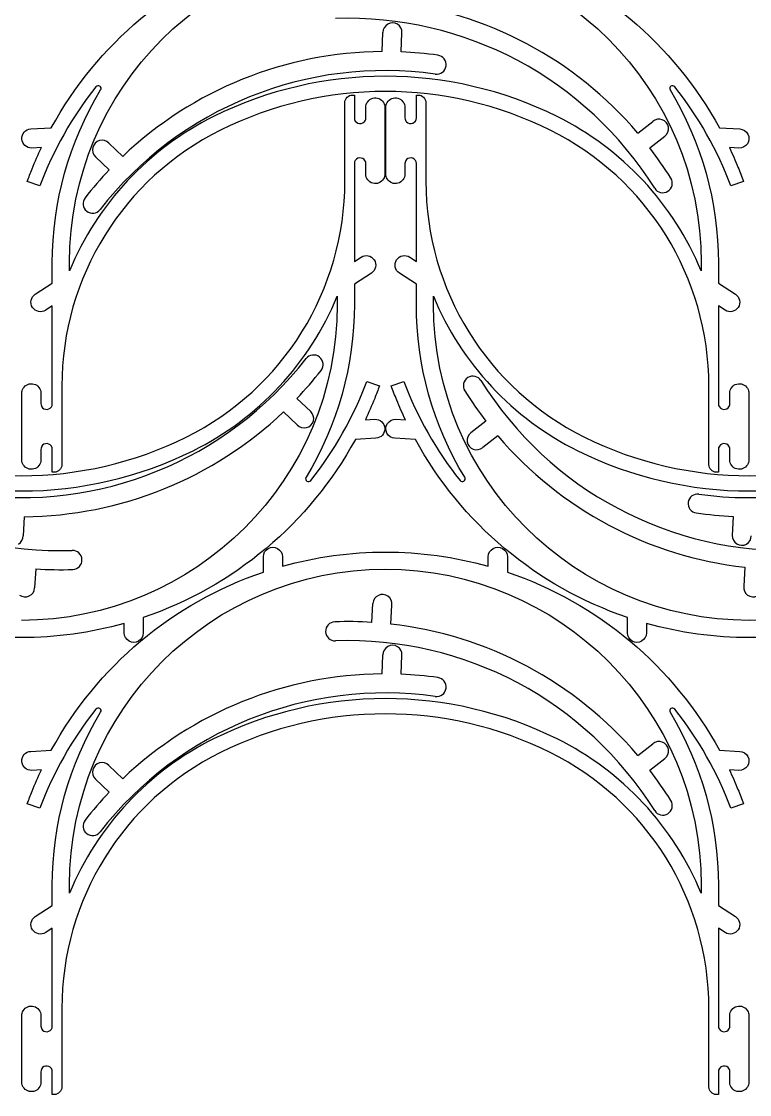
# Model space of a CAD drawing. Extents: x 5 to 3258, y 1 to 2262.
# Drawn here: x 1632 to 2174, y 1 to 800 of the extents above; entities that cross this region are included whole.
import ezdxf

# ---------------------------------------------------------------- set-up
doc = ezdxf.new("R2010")
doc.units = 0
doc.layers.add('Capa_1', color=7, linetype='CONTINUOUS')

msp = doc.modelspace()

# ---------------------------------------------------------------- linework, layer by layer
at = {"layer": 'Capa_1', "color": 7}
for points in [[(1900.12887, 777.524267), (1900.729283, 791.684768)], [(1914.304393, 777.278115), (1914.904805, 791.438616)], [(1878.084757, 745.1028), (1879.502083, 745.1028), (1879.502083, 735.181512)], [(1925.66812, 728.094898), (1925.66812, 735.181512), (1925.66812, 745.1028)], [(1872.415468, 680.882031), (1872.415468, 735.181512)], [(1932.754734, 739.43348), (1932.754734, 735.181512)], [(1638.552465, 719.847323), (1653.805258, 720.65344)], [(2090.545291, 716.843515), (2101.778803, 725.485766)], [(2099.468578, 705.826211), (2110.702089, 714.468463)], [(1646.377236, 706.067799), (1639.300499, 705.693852)], [(1706.950103, 699.474979), (1696.681492, 709.24411)], [(2165.860655, 705.694221), (2158.783934, 706.068196)], [(1696.92408, 689.450768), (1686.655471, 699.219899)], [(1879.502083, 694.079178), (1879.502083, 621.273827)], [(1645.229551, 677.491396), (1635.895575, 680.854164)], [(2169.265575, 680.854533), (2159.931597, 677.491764)], [(1920.722173, 624.488315), (1920.722372, 624.488712)], [(1920.722372, 624.488712), (1925.66812, 621.273827)], [(2137.856056, 620.209244), (2137.856056, 614.128844)], [(2150.611962, 620.208479), (2150.611962, 605.01115), (2150.613464, 605.036662), (2163.28246, 596.801364)], [(1892.172373, 612.60548), (1879.503367, 604.370183), (1879.501867, 604.395695)], [(1925.66812, 589.197997), (1925.66812, 604.395326), (1925.666617, 604.369814), (1912.997622, 612.605112)], [(1641.878685, 596.800996), (1654.547691, 605.036293), (1654.549191, 605.010781)], [(1938.424025, 589.197232), (1938.424025, 595.277632)], [(1654.548976, 515.327298), (1654.548976, 588.132649)], [(2155.55771, 584.917764), (2150.611962, 588.132649)], [(2155.557908, 584.918161), (2155.55771, 584.917764)], [(1661.63559, 528.524444), (1661.63559, 474.224964)], [(1888.821507, 531.91508), (1898.155483, 528.552312)], [(1907.014507, 528.551943), (1916.348485, 531.914712)], [(1836.717909, 519.251215), (1846.986518, 509.482084)], [(1826.691886, 509.227004), (1836.960497, 499.457874)], [(1887.673822, 503.338677), (1894.750559, 503.712624)], [(1910.419427, 503.712255), (1917.496148, 503.33828)], [(1977.468459, 502.319171), (1966.234948, 493.67692)], [(1986.391746, 491.301867), (1975.158235, 482.659616)], [(2150.611962, 481.311578), (2150.611962, 474.224964), (2150.611962, 464.303676), (2149.194639, 464.303676)], [(1655.966301, 464.303676), (1654.548976, 464.303676), (1654.548976, 474.224964)], [(2143.525348, 469.972996), (2143.525348, 474.224964)], [(1633.513119, 431.177716), (1632.912706, 417.017215)], [(2161.56662, 431.423868), (2160.966207, 417.263367)], [(1811.724567, 389.875377), (1811.724567, 401.347925)], [(1993.436812, 401.347925), (1993.436812, 389.875377)], [(1642.248459, 392.250521), (1641.365405, 378.104834)], [(2170.353887, 393.487462), (2169.470836, 379.341773)], [(1892.459555, 352.485768), (1893.34261, 366.631455)], [(1906.58315, 351.248827), (1907.466202, 365.394516)], [(1722.326491, 356.122006), (1722.326491, 344.649458)], [(2082.843269, 344.649458), (2082.843269, 356.122006)], [(1900.12887, 314.115174), (1900.729283, 328.275676)], [(1914.304393, 313.869022), (1914.904805, 328.029523)], [(1638.552465, 256.43823), (1653.805258, 257.244347)], [(2090.545291, 253.434422), (2101.778803, 262.076674)], [(2099.468578, 242.417118), (2110.702089, 251.05937)], [(1646.377236, 242.658706), (1639.300499, 242.284759)], [(1706.950103, 236.065886), (1696.681492, 245.835017)], [(2165.860655, 242.285128), (2158.783934, 242.659103)], [(1696.92408, 226.041675), (1686.655471, 235.810806)], [(1645.229551, 214.082303), (1635.895575, 217.445071)], [(2169.265575, 217.44544), (2159.931597, 214.082671)], [(2137.856056, 156.800151), (2137.856056, 150.719751)], [(2150.611962, 156.799386), (2150.611962, 141.602057), (2150.613464, 141.627569), (2163.28246, 133.392271)], [(1641.878685, 133.391903), (1654.547691, 141.6272), (1654.549191, 141.601689)], [(1654.548976, 51.918205), (1654.548976, 124.723556)], [(2155.55771, 121.508671), (2150.611962, 124.723556)], [(2155.557908, 121.509068), (2155.55771, 121.508671)], [(1661.63559, 65.115352), (1661.63559, 10.815871)], [(2150.611962, 17.902485), (2150.611962, 10.815871), (2150.611962, 0.894583), (2149.194639, 0.894583)], [(1655.966301, 0.894583), (1654.548976, 0.894583), (1654.548976, 10.815871)], [(2143.525348, 6.563903), (2143.525348, 10.815871)]]:
    msp.add_lwpolyline(points, dxfattribs=at)
for points in [[(2030.454479, 729.128662)], [(2045.825603, 480.277814)], [(2030.454479, 265.719569)]]:
    msp.add_lwpolyline(points, close=True, dxfattribs=at)
for points in [[(1667.304884, 620.209244), (1667.329584, 750.130895), (1772.658817, 855.440105), (1902.58047, 855.440105)], [(1902.58047, 855.440105), (2032.502123, 855.440105), (2137.831356, 750.130895), (2137.856056, 620.209244)], [(1653.805258, 720.65344), (1687.92554, 783.123167), (1744.299452, 830.469688), (1811.724567, 853.28447)], [(1993.436812, 853.28447), (2060.861778, 830.469727), (2117.235589, 783.123351), (2151.355886, 720.653808)], [(2090.545291, 716.843515), (2043.864883, 771.618978), (1978.097421, 806.588158), (1906.58315, 814.65792)], [(2103.170354, 675.683648), (2052.187602, 757.273103), (1961.550141, 805.465896), (1865.400224, 802.108268)], [(1911.522299, 797.786938), (1909.32552, 799.131684), (1906.572298, 799.179492), (1904.330155, 797.911827)], [(1904.330155, 797.911827), (1902.088012, 796.644161), (1900.709564, 794.260383), (1900.729283, 791.684768)], [(1914.904805, 791.438616), (1915.013935, 794.011994), (1913.719079, 796.442193), (1911.522299, 797.786938)], [(1900.12887, 777.524267), (1828.162843, 776.973989), (1759.100386, 749.070946), (1706.950103, 699.474979)], [(1941.746898, 774.77393), (1932.645403, 776.053057), (1923.487082, 776.888773), (1914.304393, 777.278115)], [(1939.774391, 760.738574), (1844.502161, 774.128211), (1749.323703, 735.673618), (1690.09182, 659.860267)], [(2030.454479, 729.128662), (1949.890445, 769.099614), (1855.270493, 769.099614), (1774.706459, 729.128662)], [(1947.776935, 766.770193), (1948.321551, 770.645407), (1945.622005, 774.228546), (1941.746898, 774.77393)], [(1939.774391, 760.738574), (1943.649713, 760.194723), (1947.232318, 762.894978), (1947.776935, 766.770193)], [(1687.065508, 751.325893), (1669.384409, 729.026946), (1655.271135, 704.119029), (1645.229551, 677.491396)], [(1689.945871, 751.750214), (1689.024327, 752.391518), (1687.76297, 752.205701), (1687.065508, 751.325893)], [(1690.548786, 748.901874), (1691.131442, 749.861576), (1690.867416, 751.108909), (1689.945871, 751.750214)], [(2025.415102, 718.971503), (1948.026007, 757.367243), (1857.134922, 757.367243), (1779.745827, 718.971503)], [(2115.215296, 751.750606), (2114.293746, 751.109309), (2114.02971, 749.861978), (2114.612359, 748.902271)], [(2118.095656, 751.326262), (2117.398202, 752.206076), (2116.136846, 752.391903), (2115.215296, 751.750606)], [(2159.931597, 677.491764), (2149.890017, 704.119397), (2135.776749, 729.027313), (2118.095656, 751.326262)], [(1654.549191, 620.208111), (1654.549199, 665.591673), (1667.001036, 710.105338), (1690.548786, 748.901874)], [(1872.415468, 739.43348), (1872.415461, 740.937074), (1873.012756, 742.379088), (1874.075954, 743.442292)], [(1874.075954, 743.442292), (1875.139153, 744.505497), (1876.581163, 745.102799), (1878.084757, 745.1028)], [(1893.214771, 742.723409), (1896.291311, 743.568877), (1899.553501, 742.254142), (1901.184006, 739.511632)], [(1903.986198, 739.511632), (1905.616704, 742.25414), (1908.878893, 743.568873), (1911.955431, 742.723406)], [(1925.66812, 745.1028), (1925.66812, 745.1028), (1927.085443, 745.1028), (1927.085443, 745.1028)], [(1927.085443, 745.1028), (1928.589037, 745.1028), (1930.031048, 744.505498), (1931.094247, 743.442293)], [(1931.094247, 743.442293), (1932.157446, 742.379089), (1932.754741, 740.937075), (1932.754734, 739.43348)], [(2114.612359, 748.902271), (2138.160116, 710.105727), (2150.611957, 665.592052), (2150.611962, 620.208479)], [(1872.415468, 735.181512), (1872.415468, 735.181512), (1872.415468, 739.43348), (1872.415468, 739.43348)], [(1879.502083, 735.181512), (1879.502083, 735.181512), (1879.502083, 728.094898), (1879.502083, 728.094898)], [(1888.00602, 735.890173), (1888.00604, 739.08077), (1890.138232, 741.877942), (1893.214771, 742.723409)], [(1888.00602, 728.094898), (1888.00602, 728.094898), (1888.00602, 735.890173), (1888.00602, 735.890173)], [(1901.184006, 739.511632), (1901.835417, 738.415957), (1902.17924, 737.164865), (1902.179248, 735.890173)], [(1902.179248, 735.890173), (1902.179248, 735.890173), (1902.179248, 686.283902), (1902.179248, 686.283902)], [(1902.990954, 735.890173), (1902.990963, 737.164866), (1903.334786, 738.415957), (1903.986198, 739.511632)], [(1902.990954, 686.283902), (1902.990954, 686.283902), (1902.990954, 735.890173), (1902.990954, 735.890173)], [(1911.955431, 742.723406), (1915.031969, 741.877939), (1917.164161, 739.080769), (1917.164183, 735.890173)], [(1917.164183, 735.890173), (1917.164183, 735.890173), (1917.164183, 728.094898), (1917.164183, 728.094898)], [(1932.754734, 735.181512), (1932.754734, 735.181512), (1932.754734, 680.882032), (1932.754734, 680.882031)], [(1774.706459, 729.128662), (1726.17345, 705.049541), (1688.015509, 664.192075), (1667.304884, 614.128844)], [(1879.502083, 728.094898), (1879.502084, 726.375138), (1880.538042, 724.824718), (1882.126893, 724.166595)], [(1886.760644, 725.088302), (1887.558043, 725.8857), (1888.006019, 726.967205), (1888.00602, 728.094898)], [(1917.164183, 728.094898), (1917.164183, 726.967206), (1917.612157, 725.885701), (1918.409556, 725.088302)], [(1923.043309, 724.166591), (1924.632161, 724.824715), (1925.66812, 726.375137), (1925.66812, 728.094898)], [(2137.856056, 614.128844), (2117.145431, 664.192075), (2078.987489, 705.049542), (2030.454479, 729.128662)], [(2108.863602, 726.730014), (2106.451292, 727.632756), (2103.739163, 727.156445), (2101.778803, 725.485766)], [(1631.854932, 712.396844), (1631.648475, 716.303193), (1634.646269, 719.638003), (1638.552465, 719.847323)], [(1882.126893, 724.166595), (1883.715743, 723.508471), (1885.544589, 723.87225), (1886.760644, 725.088302)], [(1918.409556, 725.088302), (1919.62561, 723.872248), (1921.454458, 723.508468), (1923.043309, 724.166591)], [(2113.390953, 721.140235), (2113.009026, 723.687452), (2111.275912, 725.827273), (2108.863602, 726.730014)], [(2110.702089, 714.468463), (2112.743558, 716.039), (2113.772881, 718.593019), (2113.390953, 721.140235)], [(2151.355886, 720.653808), (2151.355886, 720.653808), (2166.60869, 719.84772), (2166.60869, 719.84772)], [(2166.60869, 719.84772), (2169.136969, 719.714096), (2171.401908, 718.241802), (2172.550326, 715.985437)], [(1639.300499, 705.693852), (1635.394001, 705.490259), (1632.061389, 708.490496), (1631.854932, 712.396844)], [(1779.745827, 718.971503), (1707.397518, 683.07669), (1661.63558, 609.287774), (1661.63559, 528.524444)], [(1689.765524, 711.222188), (1687.27204, 710.576552), (1685.324727, 708.629591), (1684.678642, 706.136224)], [(1696.681492, 709.24411), (1694.906514, 711.110594), (1692.259008, 711.867823), (1689.765524, 711.222188)], [(2143.525348, 528.524445), (2143.525355, 609.287776), (2097.763414, 683.076692), (2025.415102, 718.971503)], [(2172.550326, 715.985437), (2173.698744, 713.729071), (2173.556169, 711.031429), (2172.176308, 708.908687)], [(1639.421737, 690.129323), (1641.576687, 695.512033), (1643.896278, 700.827359), (1646.377236, 706.067799)], [(1684.678642, 706.136224), (1684.032556, 703.642856), (1684.789307, 700.995214), (1686.655471, 699.219899)], [(2115.189963, 683.194372), (2110.319503, 690.988729), (2105.072844, 698.541598), (2099.468578, 705.826211)], [(2158.783934, 706.068196), (2161.062543, 701.255133), (2163.205072, 696.378816), (2165.20897, 691.445052)], [(2172.176308, 708.908687), (2170.796448, 706.785945), (2168.388934, 705.560597), (2165.860655, 705.694221)], [(1882.126932, 698.007412), (1880.538089, 697.349311), (1879.502118, 695.798922), (1879.502083, 694.079178)], [(1886.760644, 697.085688), (1885.5446, 698.30173), (1883.715774, 698.665514), (1882.126932, 698.007412)], [(1888.00602, 694.079178), (1888.005996, 695.206841), (1887.558023, 696.288311), (1886.760644, 697.085688)], [(1918.409556, 697.085688), (1917.612178, 696.28831), (1917.164205, 695.206841), (1917.164183, 694.079178)], [(1923.04327, 698.007415), (1921.454426, 698.665517), (1919.625599, 698.301732), (1918.409556, 697.085688)], [(1925.66812, 694.079178), (1925.668085, 695.798923), (1924.632114, 697.349313), (1923.04327, 698.007415)], [(1635.895575, 680.854164), (1637.016754, 683.966221), (1638.192322, 687.058414), (1639.421737, 690.129323)], [(1696.92408, 689.450768), (1690.589063, 682.791865), (1684.581653, 675.828796), (1678.923139, 668.586238)], [(1888.00602, 686.283902), (1888.00602, 686.283902), (1888.00602, 694.079178), (1888.00602, 694.079178)], [(1917.164183, 694.079178), (1917.164183, 694.079178), (1917.164183, 686.283902), (1917.164183, 686.283902)], [(1925.66812, 621.273827), (1925.66812, 621.273827), (1925.66812, 694.079178), (1925.66812, 694.079178)], [(2165.20897, 691.445052), (2166.631661, 687.942284), (2167.984133, 684.411405), (2169.265575, 680.854533)], [(1754.305231, 490.434973), (1826.65354, 526.329786), (1872.415478, 600.118702), (1872.415468, 680.882031)], [(1893.214744, 679.450617), (1890.138198, 680.2961), (1888.006014, 683.093295), (1888.00602, 686.283902)], [(1901.184006, 682.662387), (1899.553496, 679.919868), (1896.29129, 678.605134), (1893.214744, 679.450617)], [(1902.179248, 686.283902), (1902.17925, 685.009191), (1901.835427, 683.758079), (1901.184006, 682.662387)], [(1903.986198, 682.662387), (1903.334776, 683.758078), (1902.990953, 685.009191), (1902.990954, 686.283902)], [(1911.955458, 679.45062), (1908.878914, 678.605138), (1905.616709, 679.91987), (1903.986198, 682.662387)], [(1917.164183, 686.283902), (1917.164186, 683.093296), (1915.032003, 680.296103), (1911.955458, 679.45062)], [(1932.754734, 680.882031), (1932.754726, 600.1187), (1978.516667, 526.329784), (2050.86498, 490.434973)], [(2112.934778, 673.430394), (2116.253437, 675.504133), (2117.263046, 679.875303), (2115.189963, 683.194372)], [(2103.170354, 675.683648), (2105.244749, 672.365399), (2109.616118, 671.356655), (2112.934778, 673.430394)], [(1678.923139, 668.586238), (1676.514475, 665.502047), (1677.061642, 661.04929), (1680.145357, 658.640016)], [(1680.145357, 658.640016), (1683.229071, 656.230743), (1687.681936, 656.777029), (1690.09182, 659.860267)], [(1879.502083, 621.273827), (1879.502083, 621.273827), (1884.447816, 624.488712), (1884.447816, 624.488712)], [(1884.447816, 624.488712), (1887.729003, 626.614767), (1892.112132, 625.681775), (1894.242999, 622.403712)], [(1910.932762, 622.399585), (1913.062169, 625.675396), (1917.441181, 626.60973), (1920.722173, 624.488315)], [(1654.549191, 605.010781), (1654.549191, 605.010781), (1654.549191, 620.208111), (1654.549191, 620.208111)], [(1667.304884, 614.128844), (1667.304884, 614.128844), (1667.304884, 620.209244), (1667.304884, 620.209244)], [(1894.242999, 622.403712), (1896.373866, 619.125648), (1895.447307, 614.741155), (1892.172373, 612.60548)], [(1912.997622, 612.605112), (1909.727012, 614.742497), (1908.803356, 619.123775), (1910.932762, 622.399585)], [(1879.501867, 604.395695), (1879.501867, 604.395695), (1879.501867, 589.198365), (1879.501867, 589.198365)], [(1639.808059, 587.002764), (1637.677192, 590.280827), (1638.603751, 594.665321), (1641.878685, 596.800996)], [(1759.344599, 480.277814), (1807.877608, 504.356934), (1846.03555, 545.214401), (1866.746174, 595.277632)], [(1866.746174, 595.277632), (1866.746174, 595.277632), (1866.746174, 589.197232), (1866.746174, 589.197232)], [(1938.424025, 595.277632), (1959.134651, 545.214401), (1997.292593, 504.356934), (2045.825603, 480.277814)], [(2163.28246, 596.801364), (2166.55307, 594.663979), (2167.476726, 590.282701), (2165.347319, 587.006891)], [(1866.746174, 589.197232), (1866.721474, 459.275581), (1761.392241, 353.966371), (1631.470588, 353.966371)], [(1649.603242, 584.917764), (1646.322055, 582.791709), (1641.938926, 583.724701), (1639.808059, 587.002764)], [(1654.548976, 588.132649), (1654.548976, 588.132649), (1649.603242, 584.917764), (1649.603242, 584.917764)], [(1879.501867, 589.198365), (1879.501859, 543.814803), (1867.050022, 499.301138), (1843.502272, 460.504602)], [(1961.667723, 460.504205), (1938.119966, 499.300749), (1925.668125, 543.814424), (1925.66812, 589.197997)], [(2173.699612, 353.966371), (2043.777959, 353.966371), (1938.448726, 459.275581), (1938.424025, 589.197232)], [(2150.611962, 588.132649), (2150.611962, 588.132649), (2150.611962, 515.327298), (2150.611962, 515.327298)], [(2165.347319, 587.006891), (2163.217913, 583.73108), (2158.8389, 582.796746), (2155.557908, 584.918161)], [(2408.975198, 589.197232), (2408.950497, 459.275581), (2303.621264, 353.966371), (2173.699612, 353.966371)], [(1853.496632, 550.061967), (1850.412918, 552.47124), (1845.960053, 551.924955), (1843.550169, 548.841717)], [(1593.867599, 447.96341), (1689.139828, 434.573773), (1784.318286, 473.028366), (1843.550169, 548.841717)], [(1854.71885, 540.115745), (1857.127514, 543.199937), (1856.580347, 547.652694), (1853.496632, 550.061967)], [(2136.096622, 447.96341), (2231.368852, 434.573773), (2326.54731, 473.028366), (2385.779193, 548.841717)], [(1836.717909, 519.251215), (1843.052926, 525.910118), (1849.060336, 532.873187), (1854.71885, 540.115745)], [(1973.766684, 532.461734), (1971.692289, 535.779983), (1967.320919, 536.788728), (1964.00226, 534.714988)], [(1431.537661, 532.461734), (1482.520413, 450.872279), (1573.157873, 402.679487), (1669.30779, 406.037114)], [(1632.867052, 526.744089), (1634.497562, 529.486608), (1637.759768, 530.801341), (1640.836314, 529.955859)], [(1640.836314, 529.955859), (1643.91286, 529.110376), (1646.045044, 526.313181), (1646.045039, 523.122574)], [(1846.98555, 458.080583), (1864.666649, 480.37953), (1878.779923, 505.287447), (1888.821507, 531.91508)], [(1898.155483, 528.552312), (1897.034304, 525.440255), (1895.858736, 522.348062), (1894.629321, 519.277153)], [(1911.071112, 517.961424), (1909.648421, 521.464191), (1908.295949, 524.995071), (1907.014507, 528.551943)], [(1916.348485, 531.914712), (1926.390064, 505.287079), (1940.503333, 480.379163), (1958.184425, 458.080214)], [(1964.00226, 534.714988), (1960.6836, 532.641249), (1959.673992, 528.270079), (1961.747074, 524.95101)], [(1973.766684, 532.461734), (2024.749436, 450.872279), (2115.386897, 402.679487), (2211.536813, 406.037114)], [(2143.525348, 474.224964), (2143.525348, 474.224964), (2143.525348, 528.524444), (2143.525348, 528.524445)], [(2159.115899, 523.122574), (2159.115895, 526.31318), (2161.248079, 529.110373), (2164.324623, 529.955856)], [(2164.324623, 529.955856), (2167.401168, 530.801338), (2170.663372, 529.486606), (2172.293883, 526.744089)], [(1631.87181, 523.122574), (1631.871808, 524.397285), (1632.215631, 525.648397), (1632.867052, 526.744089)], [(1631.87181, 473.516303), (1631.87181, 473.516303), (1631.87181, 523.122574), (1631.87181, 523.122574)], [(1646.045039, 523.122574), (1646.045039, 523.122574), (1646.045039, 515.327298), (1646.045039, 515.327298)], [(1961.747074, 524.95101), (1966.617534, 517.156653), (1971.864194, 509.603784), (1977.468459, 502.319171)], [(2159.115899, 515.327298), (2159.115899, 515.327298), (2159.115899, 523.122574), (2159.115899, 523.122574)], [(2172.293883, 526.744089), (2172.945305, 525.648397), (2173.289129, 524.397285), (2173.289127, 523.122574)], [(2173.289127, 523.122574), (2173.289127, 523.122574), (2173.289127, 473.516303), (2173.289127, 473.516303)], [(1646.045039, 515.327298), (1646.045062, 514.199635), (1646.493036, 513.118165), (1647.290415, 512.320788)], [(1647.290415, 512.320788), (1648.506458, 511.104746), (1650.335284, 510.740962), (1651.924126, 511.399064)], [(1651.924126, 511.399064), (1653.512969, 512.057165), (1654.54894, 513.607554), (1654.548976, 515.327298)], [(1894.629321, 519.277153), (1892.474372, 513.894443), (1890.154781, 508.579117), (1887.673822, 503.338677)], [(1917.496148, 503.33828), (1915.217539, 508.151343), (1913.07501, 513.02766), (1911.071112, 517.961424)], [(2150.611962, 515.327298), (2150.611997, 513.607553), (2151.647968, 512.057163), (2153.236812, 511.399061)], [(2153.236812, 511.399061), (2154.825656, 510.740959), (2156.654482, 511.104744), (2157.870526, 512.320788)], [(2157.870526, 512.320788), (2158.667904, 513.118165), (2159.115876, 514.199635), (2159.115899, 515.327298)], [(1633.513119, 431.177716), (1705.479147, 431.727994), (1774.541603, 459.631038), (1826.691886, 509.227004)], [(1848.963347, 502.56576), (1849.609433, 505.059127), (1848.852682, 507.70677), (1846.986518, 509.482084)], [(1894.750559, 503.712624), (1898.657057, 503.916217), (1901.989669, 500.91598), (1902.196126, 497.009632)], [(1904.103773, 500.497789), (1905.483634, 502.620531), (1907.891148, 503.845879), (1910.419427, 503.712255)], [(1836.960497, 499.457874), (1838.735475, 497.59139), (1841.382981, 496.834161), (1843.876465, 497.479796)], [(1843.876465, 497.479796), (1846.369949, 498.125431), (1848.317262, 500.072392), (1848.963347, 502.56576)], [(1902.196126, 497.009632), (1902.402583, 493.103283), (1899.40479, 489.768473), (1895.498594, 489.559153)], [(1903.729756, 493.421039), (1902.581338, 495.677405), (1902.723912, 498.375047), (1904.103773, 500.497789)], [(1508.635956, 490.434973), (1586.025051, 452.039233), (1676.916136, 452.039233), (1754.305231, 490.434973)], [(1880.2458, 488.753036), (1846.125518, 426.283309), (1789.751607, 378.936788), (1722.326491, 356.122006)], [(1895.498594, 489.559153), (1895.498594, 489.559153), (1880.2458, 488.753036), (1880.2458, 488.753036)], [(1909.671392, 489.558756), (1907.143113, 489.692379), (1904.878174, 491.164674), (1903.729756, 493.421039)], [(1924.924195, 488.752668), (1924.924195, 488.752668), (1909.671392, 489.558756), (1909.671392, 489.558756)], [(2082.843269, 356.122006), (2015.418304, 378.936749), (1959.044493, 426.283125), (1924.924195, 488.752668)], [(1966.234948, 493.67692), (1964.19348, 492.106382), (1963.164157, 489.552363), (1963.546085, 487.005147)], [(1986.391746, 491.301867), (2033.072154, 436.526404), (2098.839617, 401.557224), (2170.353887, 393.487462)], [(2050.86498, 490.434973), (2128.254075, 452.039233), (2219.14516, 452.039233), (2296.534255, 490.434973)], [(1503.59658, 480.277814), (1584.160613, 440.306862), (1678.780565, 440.306862), (1759.344599, 480.277814)], [(1647.290415, 484.318174), (1646.493015, 483.520775), (1646.045039, 482.439271), (1646.045039, 481.311578)], [(1646.045039, 481.311578), (1646.045039, 481.311578), (1646.045039, 473.516303), (1646.045039, 473.516303)], [(1651.924166, 485.239881), (1650.335315, 485.898005), (1648.506469, 485.534226), (1647.290415, 484.318174)], [(1654.548976, 481.311578), (1654.548974, 483.031338), (1653.513016, 484.581758), (1651.924166, 485.239881)], [(1654.548976, 474.224964), (1654.548976, 474.224964), (1654.548976, 481.311578), (1654.548976, 481.311578)], [(1963.546085, 487.005147), (1963.928012, 484.457931), (1965.661126, 482.318109), (1968.073436, 481.415368)], [(1968.073436, 481.415368), (1970.485745, 480.512627), (1973.197875, 480.988937), (1975.158235, 482.659616)], [(2045.825603, 480.277814), (2126.389637, 440.306862), (2221.009589, 440.306862), (2301.573623, 480.277814)], [(2153.236773, 485.239884), (2151.647921, 484.581761), (2150.611962, 483.031339), (2150.611962, 481.311578)], [(2157.870526, 484.318174), (2156.654471, 485.534228), (2154.825624, 485.898008), (2153.236773, 485.239884)], [(2159.115899, 481.311578), (2159.115899, 482.43927), (2158.667925, 483.520775), (2157.870526, 484.318174)], [(2159.115899, 473.516303), (2159.115899, 473.516303), (2159.115899, 481.311578), (2159.115899, 481.311578)], [(1632.867052, 469.894844), (1632.215641, 470.990519), (1631.871818, 472.241611), (1631.87181, 473.516303)], [(1646.045039, 473.516303), (1646.045018, 470.325706), (1643.912826, 467.528534), (1640.836287, 466.683066)], [(1661.63559, 474.224964), (1661.63559, 474.224964), (1661.63559, 469.972996), (1661.63559, 469.972996)], [(2164.324651, 466.68307), (2161.248113, 467.528537), (2159.115921, 470.325707), (2159.115899, 473.516303)], [(2173.289127, 473.516303), (2173.289119, 472.24161), (2172.945295, 470.990519), (2172.293883, 469.894844)], [(1640.836287, 466.683066), (1637.759747, 465.837599), (1634.497557, 467.152334), (1632.867052, 469.894844)], [(1659.975104, 465.964184), (1658.911905, 464.900979), (1657.469895, 464.303677), (1655.966301, 464.303676)], [(1661.63559, 469.972996), (1661.635597, 468.469402), (1661.038302, 467.027388), (1659.975104, 465.964184)], [(2145.185835, 465.964183), (2144.122636, 467.027387), (2143.52534, 468.469401), (2143.525348, 469.972996)], [(2149.194639, 464.303676), (2147.691045, 464.303676), (2146.249034, 464.900978), (2145.185835, 465.964183)], [(2172.293883, 469.894844), (2170.663378, 467.152336), (2167.401189, 465.837603), (2164.324651, 466.68307)], [(1843.502272, 460.504602), (1842.919616, 459.5449), (1843.183642, 458.297567), (1844.105187, 457.656262)], [(1844.105187, 457.656262), (1845.026731, 457.014958), (1846.288088, 457.200775), (1846.98555, 458.080583)], [(1958.184425, 458.080214), (1958.88188, 457.2004), (1960.143236, 457.014573), (1961.064786, 457.65587)], [(1961.064786, 457.65587), (1961.986336, 458.297167), (1962.250372, 459.544498), (1961.667723, 460.504205)], [(2136.096622, 447.96341), (2132.2213, 448.50726), (2128.638695, 445.807005), (2128.094078, 441.931791)], [(2128.094078, 441.931791), (2127.549461, 438.056576), (2130.249008, 434.473437), (2134.124114, 433.928054)], [(2134.124114, 433.928054), (2143.22561, 432.648927), (2152.38393, 431.813211), (2161.56662, 431.423868)], [(1629.311834, 410.790157), (1631.553977, 412.057822), (1632.932425, 414.4416), (1632.912706, 417.017215)], [(2160.966207, 417.263367), (2160.857078, 414.68999), (2162.151934, 412.259791), (2164.348713, 410.915045)], [(2171.540858, 410.790157), (2173.783, 412.057822), (2175.161449, 414.4416), (2175.14173, 417.017215)], [(1815.267875, 407.485114), (1817.460482, 408.751016), (1820.161884, 408.751016), (1822.354491, 407.485114)], [(1825.897799, 394.261311), (1876.048563, 408.353545), (1929.112819, 408.353545), (1979.263584, 394.261311)], [(1982.806891, 407.485113), (1984.999497, 408.751014), (1987.700899, 408.751014), (1989.893505, 407.485113)], [(2164.348713, 410.915045), (2166.545493, 409.5703), (2169.298715, 409.522491), (2171.540858, 410.790157)], [(1676.636019, 399.202043), (1676.499456, 403.112957), (1673.21873, 406.172904), (1669.30779, 406.037114)], [(1811.724567, 401.347925), (1811.724567, 403.879729), (1813.075269, 406.219212), (1815.267875, 407.485114)], [(1822.354491, 407.485114), (1824.547097, 406.219212), (1825.897799, 403.879729), (1825.897799, 401.347925)], [(1825.897799, 401.347925), (1825.897799, 401.347925), (1825.897799, 394.261311), (1825.897799, 394.261311)], [(1979.263584, 401.347925), (1979.263584, 403.879728), (1980.614285, 406.219211), (1982.806891, 407.485113)], [(1979.263584, 394.261311), (1979.263584, 394.261311), (1979.263584, 401.347925), (1979.263584, 401.347925)], [(1989.893505, 407.485113), (1992.086111, 406.219211), (1993.436812, 403.879728), (1993.436812, 401.347925)], [(1642.248459, 392.250521), (1651.421545, 391.677877), (1660.617054, 391.551708), (1669.802398, 391.872462)], [(1667.304884, 156.800151), (1667.329584, 286.721802), (1772.658817, 392.031012), (1902.58047, 392.031012)], [(1669.802398, 391.872462), (1673.713284, 392.009799), (1676.772582, 395.291129), (1676.636019, 399.202043)], [(1902.58047, 392.031012), (2032.502123, 392.031012), (2137.831356, 286.721802), (2137.856056, 156.800151)], [(1653.805258, 257.244347), (1687.92554, 319.714074), (1744.299452, 367.060595), (1811.724567, 389.875377)], [(1993.436812, 389.875377), (2060.861778, 367.060634), (2117.235589, 319.714258), (2151.355886, 257.244715)], [(1637.337874, 372.144767), (1639.6632, 373.252543), (1641.204982, 375.53412), (1641.365405, 378.104834)], [(2169.470836, 379.341773), (2169.181959, 376.782309), (2170.303672, 374.267464), (2172.401038, 372.772351)], [(1630.172015, 372.772351), (1632.269381, 371.277237), (1635.012548, 371.036992), (1637.337874, 372.144767)], [(1897.37014, 372.591522), (1895.044814, 371.483747), (1893.503033, 369.20217), (1893.34261, 366.631455)], [(1904.536, 371.963939), (1902.438634, 373.459052), (1899.695466, 373.699297), (1897.37014, 372.591522)], [(1907.466202, 365.394516), (1907.755078, 367.95398), (1906.633366, 370.468825), (1904.536, 371.963939)], [(2172.401038, 372.772351), (2174.498404, 371.277237), (2177.241571, 371.036992), (2179.566897, 372.144767)], [(1708.15326, 351.736072), (1658.002495, 337.643838), (1604.938239, 337.643838), (1554.787474, 351.736072)], [(1708.15326, 344.649458), (1708.15326, 344.649458), (1708.15326, 351.736072), (1708.15326, 351.736072)], [(1864.905616, 352.863827), (1860.99473, 352.726491), (1857.935432, 349.44516), (1858.071995, 345.534246)], [(1892.459555, 352.485768), (1883.286469, 353.058412), (1874.09096, 353.184581), (1864.905616, 352.863827)], [(2250.382283, 351.736072), (2200.231518, 337.643838), (2147.167262, 337.643838), (2097.016498, 351.736072)], [(2097.016498, 351.736072), (2097.016498, 351.736072), (2097.016498, 344.649458), (2097.016498, 344.649458)], [(1711.696567, 338.512269), (1709.503961, 339.778171), (1708.15326, 342.117654), (1708.15326, 344.649458)], [(1722.326491, 344.649458), (1722.326491, 342.117654), (1720.975789, 339.778171), (1718.783183, 338.512269)], [(1858.071995, 345.534246), (1858.208558, 341.623333), (1861.489284, 338.563386), (1865.400224, 338.699175)], [(2090.545291, 253.434422), (2043.864883, 308.209885), (1978.097421, 343.179066), (1906.58315, 351.248827)], [(2086.386576, 338.51227), (2084.19397, 339.778172), (2082.843269, 342.117655), (2082.843269, 344.649458)], [(2097.016498, 344.649458), (2097.016498, 342.117655), (2095.665797, 339.778172), (2093.473191, 338.51227)], [(1718.783183, 338.512269), (1716.590576, 337.246367), (1713.889174, 337.246367), (1711.696567, 338.512269)], [(2103.170354, 212.274555), (2052.187602, 293.86401), (1961.550141, 342.056803), (1865.400224, 338.699175)], [(1911.522299, 334.377845), (1909.32552, 335.722591), (1906.572298, 335.7704), (1904.330155, 334.502734)], [(2093.473191, 338.51227), (2091.280585, 337.246369), (2088.579182, 337.246369), (2086.386576, 338.51227)], [(1904.330155, 334.502734), (1902.088012, 333.235068), (1900.709564, 330.85129), (1900.729283, 328.275676)], [(1914.904805, 328.029523), (1915.013935, 330.602901), (1913.719079, 333.0331), (1911.522299, 334.377845)], [(1900.12887, 314.115174), (1828.162843, 313.564896), (1759.100386, 285.661853), (1706.950103, 236.065886)], [(1941.746898, 311.364837), (1932.645403, 312.643964), (1923.487082, 313.47968), (1914.304393, 313.869022)], [(1939.774391, 297.329481), (1844.502161, 310.719118), (1749.323703, 272.264525), (1690.09182, 196.451174)], [(2030.454479, 265.719569), (1949.890445, 305.690521), (1855.270493, 305.690521), (1774.706459, 265.719569)], [(1947.776935, 303.3611), (1948.321551, 307.236314), (1945.622005, 310.819453), (1941.746898, 311.364837)], [(1939.774391, 297.329481), (1943.649713, 296.78563), (1947.232318, 299.485885), (1947.776935, 303.3611)], [(1687.065508, 287.9168), (1669.384409, 265.617853), (1655.271135, 240.709936), (1645.229551, 214.082303)], [(1689.945871, 288.341121), (1689.024327, 288.982425), (1687.76297, 288.796608), (1687.065508, 287.9168)], [(1690.548786, 285.492781), (1691.131442, 286.452483), (1690.867416, 287.699816), (1689.945871, 288.341121)], [(2025.415102, 255.56241), (1948.026007, 293.95815), (1857.134922, 293.95815), (1779.745827, 255.56241)], [(2115.215296, 288.341513), (2114.293746, 287.700216), (2114.02971, 286.452885), (2114.612359, 285.493178)], [(2118.095656, 287.917169), (2117.398202, 288.796983), (2116.136846, 288.98281), (2115.215296, 288.341513)], [(2159.931597, 214.082671), (2149.890017, 240.710304), (2135.776749, 265.61822), (2118.095656, 287.917169)], [(1654.549191, 156.799018), (1654.549199, 202.18258), (1667.001036, 246.696245), (1690.548786, 285.492781)], [(2114.612359, 285.493178), (2138.160116, 246.696634), (2150.611957, 202.182959), (2150.611962, 156.799386)], [(1774.706459, 265.719569), (1726.17345, 241.640449), (1688.015509, 200.782982), (1667.304884, 150.719751)], [(2137.856056, 150.719751), (2117.145431, 200.782982), (2078.987489, 241.640449), (2030.454479, 265.719569)], [(2108.863602, 263.320921), (2106.451292, 264.223663), (2103.739163, 263.747352), (2101.778803, 262.076674)], [(1631.854932, 248.987751), (1631.648475, 252.8941), (1634.646269, 256.22891), (1638.552465, 256.43823)], [(2113.390953, 257.731142), (2113.009026, 260.278359), (2111.275912, 262.41818), (2108.863602, 263.320921)], [(2110.702089, 251.05937), (2112.743558, 252.629907), (2113.772881, 255.183926), (2113.390953, 257.731142)], [(2151.355886, 257.244715), (2151.355886, 257.244715), (2166.60869, 256.438627), (2166.60869, 256.438627)], [(2166.60869, 256.438627), (2169.136969, 256.305004), (2171.401908, 254.832709), (2172.550326, 252.576344)], [(1639.300499, 242.284759), (1635.394001, 242.081166), (1632.061389, 245.081403), (1631.854932, 248.987751)], [(1779.745827, 255.56241), (1707.397518, 219.667597), (1661.63558, 145.878681), (1661.63559, 65.115352)], [(1689.765524, 247.813095), (1687.27204, 247.167459), (1685.324727, 245.220498), (1684.678642, 242.727131)], [(1696.681492, 245.835017), (1694.906514, 247.701501), (1692.259008, 248.45873), (1689.765524, 247.813095)], [(2143.525348, 65.115352), (2143.525355, 145.878683), (2097.763414, 219.667599), (2025.415102, 255.56241)], [(2172.550326, 252.576344), (2173.698744, 250.319978), (2173.556169, 247.622336), (2172.176308, 245.499594)], [(1639.421737, 226.72023), (1641.576687, 232.10294), (1643.896278, 237.418266), (1646.377236, 242.658706)], [(1684.678642, 242.727131), (1684.032556, 240.233763), (1684.789307, 237.586121), (1686.655471, 235.810806)], [(2115.189963, 219.785279), (2110.319503, 227.579636), (2105.072844, 235.132505), (2099.468578, 242.417118)], [(2158.783934, 242.659103), (2161.062543, 237.84604), (2163.205072, 232.969723), (2165.20897, 228.035959)], [(2172.176308, 245.499594), (2170.796448, 243.376852), (2168.388934, 242.151504), (2165.860655, 242.285128)], [(1635.895575, 217.445071), (1637.016754, 220.557128), (1638.192322, 223.649321), (1639.421737, 226.72023)], [(1696.92408, 226.041675), (1690.589063, 219.382772), (1684.581653, 212.419703), (1678.923139, 205.177145)], [(2165.20897, 228.035959), (2166.631661, 224.533192), (2167.984133, 221.002312), (2169.265575, 217.44544)], [(2112.934778, 210.021301), (2116.253437, 212.09504), (2117.263046, 216.46621), (2115.189963, 219.785279)], [(2103.170354, 212.274555), (2105.244749, 208.956306), (2109.616118, 207.947562), (2112.934778, 210.021301)], [(1678.923139, 205.177145), (1676.514475, 202.092954), (1677.061642, 197.640197), (1680.145357, 195.230924)], [(1680.145357, 195.230924), (1683.229071, 192.82165), (1687.681936, 193.367936), (1690.09182, 196.451174)], [(1654.549191, 141.601689), (1654.549191, 141.601689), (1654.549191, 156.799018), (1654.549191, 156.799018)], [(1667.304884, 150.719751), (1667.304884, 150.719751), (1667.304884, 156.800151), (1667.304884, 156.800151)], [(1639.808059, 123.593671), (1637.677192, 126.871735), (1638.603751, 131.256228), (1641.878685, 133.391903)], [(2163.28246, 133.392271), (2166.55307, 131.254886), (2167.476726, 126.873608), (2165.347319, 123.597798)], [(1649.603242, 121.508671), (1646.322055, 119.382616), (1641.938926, 120.315608), (1639.808059, 123.593671)], [(1654.548976, 124.723556), (1654.548976, 124.723556), (1649.603242, 121.508671), (1649.603242, 121.508671)], [(2150.611962, 124.723556), (2150.611962, 124.723556), (2150.611962, 51.918205), (2150.611962, 51.918205)], [(2165.347319, 123.597798), (2163.217913, 120.321987), (2158.8389, 119.387654), (2155.557908, 121.509068)], [(1632.867052, 63.334996), (1634.497562, 66.077515), (1637.759768, 67.392249), (1640.836314, 66.546766)], [(1640.836314, 66.546766), (1643.91286, 65.701283), (1646.045044, 62.904088), (1646.045039, 59.713481)], [(2143.525348, 10.815871), (2143.525348, 10.815871), (2143.525348, 65.115351), (2143.525348, 65.115352)], [(2159.115899, 59.713481), (2159.115895, 62.904087), (2161.248079, 65.70128), (2164.324623, 66.546763)], [(2164.324623, 66.546763), (2167.401168, 67.392245), (2170.663372, 66.077513), (2172.293883, 63.334996)], [(1631.87181, 59.713481), (1631.871808, 60.988192), (1632.215631, 62.239304), (1632.867052, 63.334996)], [(1631.87181, 10.10721), (1631.87181, 10.10721), (1631.87181, 59.713481), (1631.87181, 59.713481)], [(1646.045039, 59.713481), (1646.045039, 59.713481), (1646.045039, 51.918205), (1646.045039, 51.918205)], [(2159.115899, 51.918205), (2159.115899, 51.918205), (2159.115899, 59.713481), (2159.115899, 59.713481)], [(2172.293883, 63.334996), (2172.945305, 62.239305), (2173.289129, 60.988192), (2173.289127, 59.713481)], [(2173.289127, 59.713481), (2173.289127, 59.713481), (2173.289127, 10.10721), (2173.289127, 10.10721)], [(1646.045039, 51.918205), (1646.045062, 50.790542), (1646.493036, 49.709072), (1647.290415, 48.911695)], [(1647.290415, 48.911695), (1648.506458, 47.695653), (1650.335284, 47.331869), (1651.924126, 47.989971)], [(1651.924126, 47.989971), (1653.512969, 48.648072), (1654.54894, 50.198461), (1654.548976, 51.918205)], [(2150.611962, 51.918205), (2150.611997, 50.19846), (2151.647968, 48.64807), (2153.236812, 47.989968)], [(2153.236812, 47.989968), (2154.825656, 47.331866), (2156.654482, 47.695651), (2157.870526, 48.911695)], [(2157.870526, 48.911695), (2158.667904, 49.709073), (2159.115876, 50.790542), (2159.115899, 51.918205)], [(1647.290415, 20.909081), (1646.493015, 20.111683), (1646.045039, 19.030178), (1646.045039, 17.902485)], [(1646.045039, 17.902485), (1646.045039, 17.902485), (1646.045039, 10.10721), (1646.045039, 10.10721)], [(1651.924166, 21.830788), (1650.335315, 22.488912), (1648.506469, 22.125133), (1647.290415, 20.909081)], [(1654.548976, 17.902485), (1654.548974, 19.622245), (1653.513016, 21.172665), (1651.924166, 21.830788)], [(1654.548976, 10.815871), (1654.548976, 10.815871), (1654.548976, 17.902485), (1654.548976, 17.902485)], [(2153.236773, 21.830792), (2151.647921, 21.172668), (2150.611962, 19.622246), (2150.611962, 17.902485)], [(2157.870526, 20.909081), (2156.654471, 22.125135), (2154.825624, 22.488915), (2153.236773, 21.830792)], [(2159.115899, 17.902485), (2159.115899, 19.030177), (2158.667925, 20.111682), (2157.870526, 20.909081)], [(2159.115899, 10.10721), (2159.115899, 10.10721), (2159.115899, 17.902485), (2159.115899, 17.902485)], [(1632.867052, 6.485751), (1632.215641, 7.581426), (1631.871818, 8.832518), (1631.87181, 10.10721)], [(1646.045039, 10.10721), (1646.045018, 6.916613), (1643.912826, 4.119441), (1640.836287, 3.273974)], [(1661.63559, 10.815871), (1661.63559, 10.815871), (1661.63559, 6.563903), (1661.63559, 6.563903)], [(2164.324651, 3.273977), (2161.248113, 4.119444), (2159.115921, 6.916614), (2159.115899, 10.10721)], [(2173.289127, 10.10721), (2173.289119, 8.832518), (2172.945295, 7.581426), (2172.293883, 6.485751)], [(1640.836287, 3.273974), (1637.759747, 2.428506), (1634.497557, 3.743241), (1632.867052, 6.485751)], [(1659.975104, 2.555091), (1658.911905, 1.491886), (1657.469895, 0.894584), (1655.966301, 0.894583)], [(1661.63559, 6.563903), (1661.635597, 5.060309), (1661.038302, 3.618295), (1659.975104, 2.555091)], [(2145.185835, 2.55509), (2144.122636, 3.618294), (2143.52534, 5.060308), (2143.525348, 6.563903)], [(2149.194639, 0.894583), (2147.691045, 0.894583), (2146.249034, 1.491885), (2145.185835, 2.55509)], [(2172.293883, 6.485751), (2170.663378, 3.743243), (2167.401189, 2.42851), (2164.324651, 3.273977)]]:
    msp.add_open_spline(points, degree=3, dxfattribs=at)

doc.saveas('drawing.dxf')
